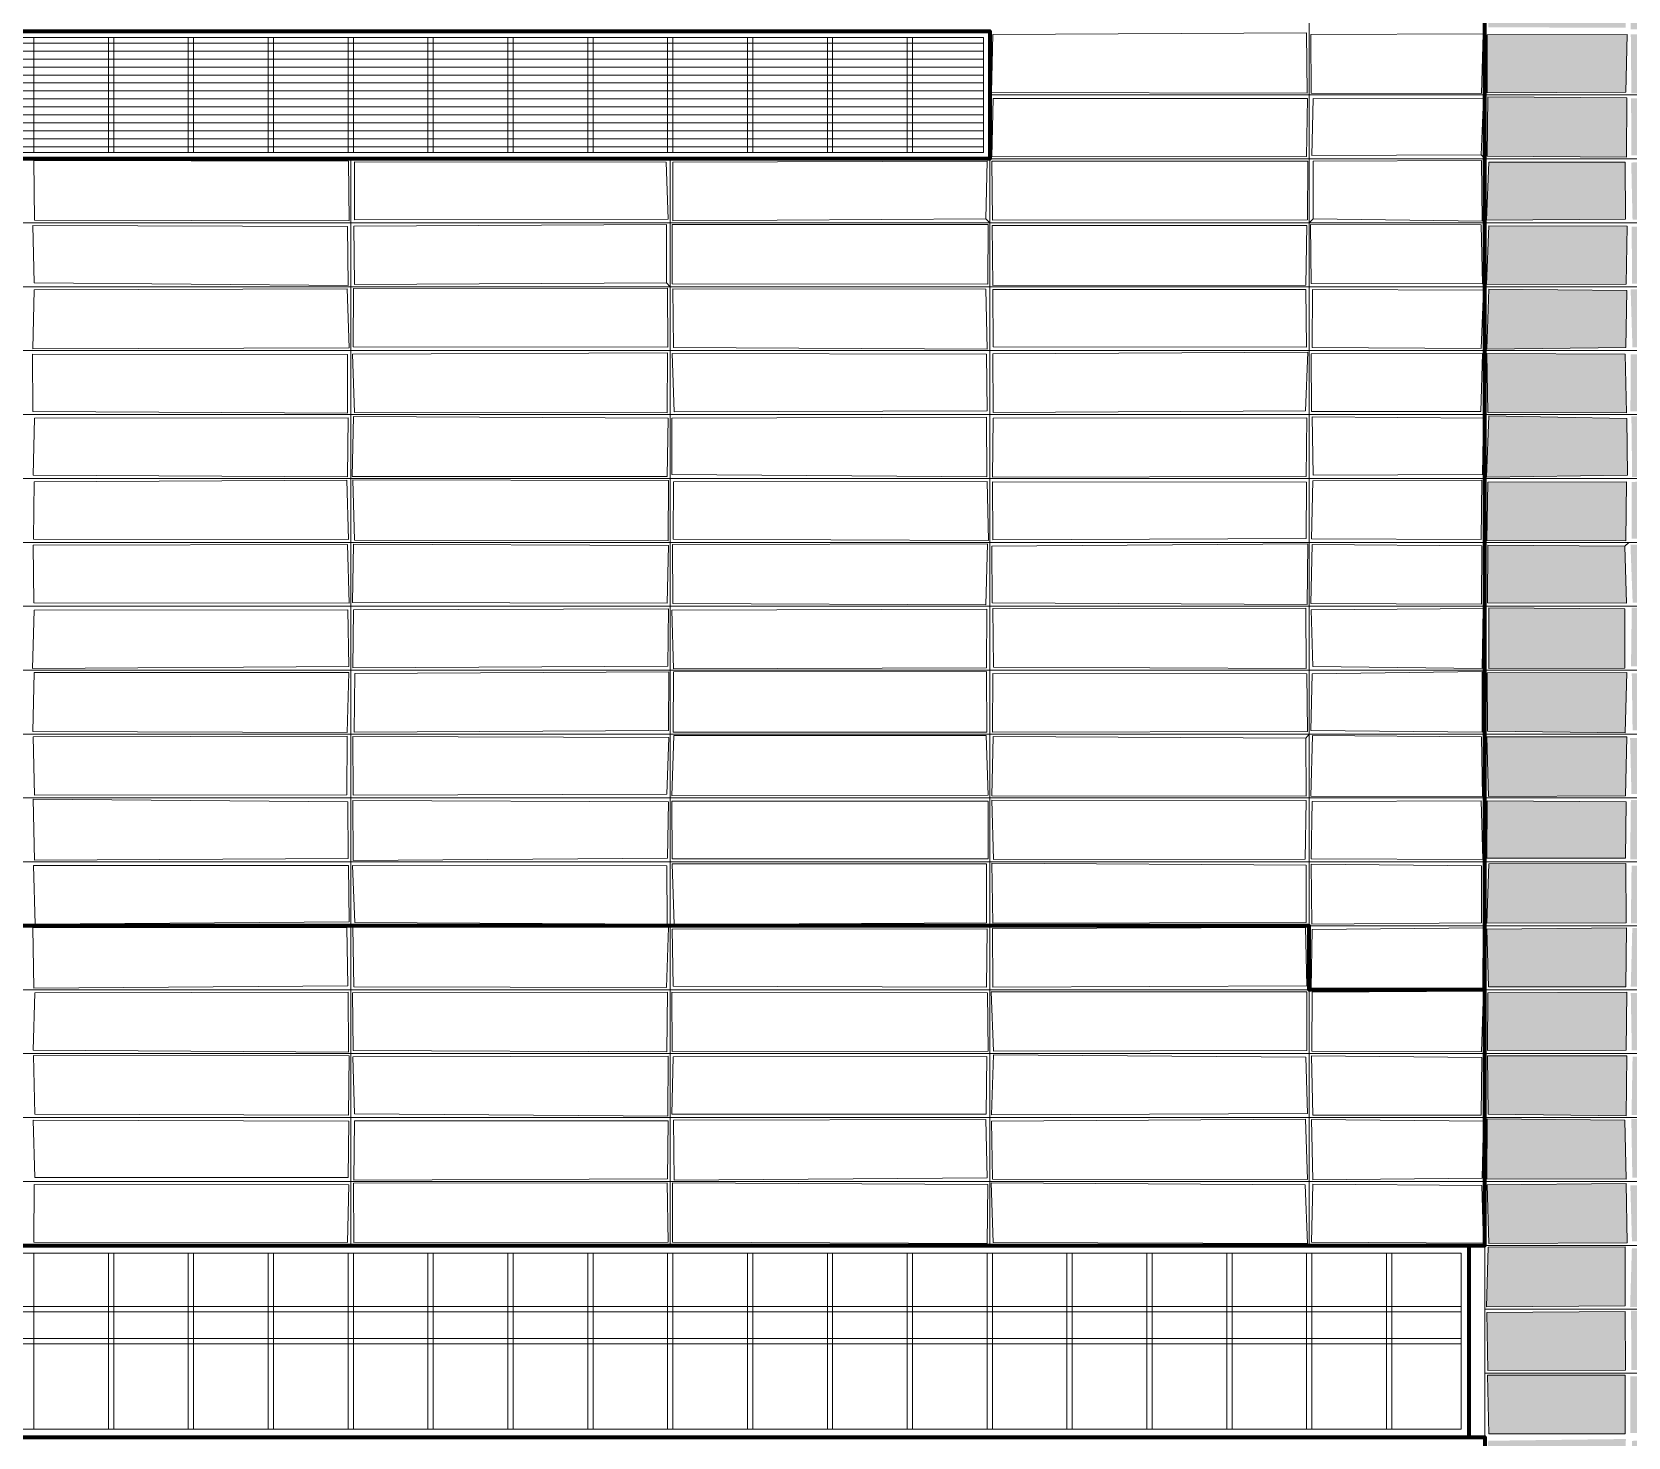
# Model space of a CAD drawing. Extents: x -50000 to 1632000, y -47600 to 308800.
# Drawn here: x 557763 to 587737, y 231200 to 257584 of the extents above; entities that cross this region are included whole.
import ezdxf

# ---------------------------------------------------------------- set-up
doc = ezdxf.new("R2010")
doc.units = 0
doc.header["$MEASUREMENT"] = 0
doc.layers.add('1', color=7, linetype='Continuous')

msp = doc.modelspace()

# ---------------------------------------------------------------- hatches: boundary and pattern name
at = {"layer": '1', "linetype": 'Continuous'}
h = msp.add_hatch(color=251, dxfattribs=at)
h.dxf.hatch_style = 1
h.paths.add_polyline_path([(587680.6, 258774.1), (585095.8, 258743.8), (585113.9, 257671.1), (587691.6, 257661.8)])
h.paths.add_polyline_path([(593699.8, 258748.6), (587815.4, 258758.9), (587783.9, 257635.3), (593685.1, 257641.8)])
h.paths.add_polyline_path([(599698.8, 258767.2), (593800.7, 258775), (593797.2, 257633.7), (599677.3, 257669.9)])
h.paths.add_polyline_path([(605682.3, 258765.9), (599822.9, 258744.3), (599824, 257672.6), (605709.7, 257660.3)])
h.paths.add_polyline_path([(587719.4, 257538.3), (585091.8, 257531.3), (585090.7, 256442.8), (587696, 256450.7)])
h.paths.add_polyline_path([(593682, 257564.8), (587788.6, 257538.6), (587799.8, 256429.3), (593682.5, 256434.7)])
h.paths.add_polyline_path([(599721.4, 257531.1), (593795.9, 257534.4), (593811.9, 256430.2), (599715.6, 256463.4)])
h.paths.add_polyline_path([(605722.9, 257546), (599801.7, 257537.5), (599791, 256449.8), (605715.3, 256426.6)])
h.paths.add_polyline_path([(587713.8, 256346.8), (585103.7, 256366.8), (585090, 255252.9), (587710.5, 255232.3)])
h.paths.add_polyline_path([(593715.9, 256364), (587794.4, 256336.3), (587798, 255268.6), (593678.2, 255249.4)])
h.paths.add_polyline_path([(599690, 256342), (593781.8, 256355.4), (593791.2, 255244.4), (599684, 255272.1)])
h.paths.add_polyline_path([(605691.7, 256336.6), (599811.2, 256372.8), (599789.3, 255228.6), (605709.1, 255264)])
h.paths.add_polyline_path([(587681.1, 255136.6), (585120.3, 255140.1), (585078.4, 254049.1), (587687.9, 254066.9)])
h.paths.add_polyline_path([(593698.9, 255165), (587796.8, 255132), (587821, 254059.2), (593694.7, 254036.5)])
h.paths.add_polyline_path([(599688.5, 255125.9), (593776.1, 255173), (593776.6, 254063.5), (599695.2, 254047.6)])
h.paths.add_polyline_path([(605682.8, 255151.5), (599775.5, 255137.1), (599816, 254065.3), (605689.3, 254065.9)])
h.paths.add_polyline_path([(587722.1, 253934.2), (585120, 253940.4), (585077.8, 252840.1), (587699.7, 252844.7)])
h.paths.add_polyline_path([(593686, 253938.8), (587806, 253928.6), (587810.8, 252860.1), (593696.1, 252830)])
h.paths.add_polyline_path([(599719.7, 253941.4), (593813.2, 253951.9), (593808.6, 252859.9), (599676.5, 252873.1)])
h.paths.add_polyline_path([(605684.5, 253952.6), (599798.7, 253931.1), (599823.9, 252870.2), (605696.2, 252869.6)])
h.paths.add_polyline_path([(587710.9, 252727.7), (585120.5, 252754), (585086.5, 251628.5), (587696.8, 251659.1)])
h.paths.add_polyline_path([(593688.9, 252753.7), (587785.4, 252748.5), (587819.4, 251662.8), (593713.5, 251672.4)])
h.paths.add_polyline_path([(599689.2, 252731), (593794.3, 252744.7), (593797.9, 251629.6), (599719.3, 251665.7)])
h.paths.add_polyline_path([(605719.6, 252772.6), (599791.1, 252774.5), (599819.5, 251663.4), (605693.6, 251673.6)])
h.paths.add_polyline_path([(587685.1, 251533.2), (585084.8, 251547.3), (585101.1, 250435.6), (587707.7, 250433.8)])
h.paths.add_polyline_path([(593677.8, 251559.2), (587788.4, 251530.5), (587781.5, 250460.1), (593680.1, 250460.5)])
h.paths.add_polyline_path([(599692.7, 251565.6), (593812.6, 251549.3), (593808.8, 250451.5), (599720.2, 250434.1)])
h.paths.add_polyline_path([(605685.4, 251560.6), (599781.1, 251534.3), (599813.1, 250460.9), (605717.9, 250426.4)])
h.paths.add_polyline_path([(587714, 250326.1), (585124.9, 250372.6), (585081, 249226.3), (587724.1, 249263.3)])
h.paths.add_polyline_path([(593681.9, 250360), (587800, 250369.1), (587813.7, 249225.6), (593681, 249265.6)])
h.paths.add_polyline_path([(599701, 250337.2), (593822.8, 250364.2), (593815.2, 249226.9), (599678.6, 249247.5)])
h.paths.add_polyline_path([(605713.8, 250328.3), (599792.7, 250345.9), (599777, 249269.6), (605721.1, 249259.6)])
h.paths.add_polyline_path([(587709.1, 249133.9), (585105.7, 249132.9), (585086.5, 248034.2), (587697.6, 248030.7)])
h.paths.add_polyline_path([(593717.4, 249173.9), (587803.8, 249135.7), (587802.2, 248070.2), (593703.3, 248068.6)])
h.paths.add_polyline_path([(599682.6, 249125.6), (593784.6, 249137.3), (593790.3, 248035.6), (599699.5, 248041.7)])
h.paths.add_polyline_path([(605716.2, 249139.1), (599795.9, 249171), (599781.7, 248064.5), (605690.8, 248031.7)])
h.paths.add_polyline_path([(587678.1, 247927.5), (585105.4, 247947.3), (585095, 246862.9), (587709.8, 246856.5)])
h.paths.add_polyline_path([(593720, 247967.1), (587782.3, 247956.1), (587823.2, 246867.7), (593685.8, 246835.3)])
h.paths.add_polyline_path([(599695.4, 247950.4), (593820.4, 247963.2), (593790.1, 246849.1), (599695, 246847.8)])
h.paths.add_polyline_path([(605714.6, 247949.3), (599793.9, 247930.7), (599788.7, 246852.8), (605685.4, 246855)])
h.paths.add_polyline_path([(587676, 246748.8), (585120.4, 246767.4), (585120, 245631), (587675.5, 245638.3)])
h.paths.add_polyline_path([(593695.7, 246771.2), (587806.8, 246771.1), (587792.4, 245670.8), (593680.5, 245643.4)])
h.paths.add_polyline_path([(599718.4, 246765.1), (593777.4, 246773.8), (593797.1, 245667.2), (599676.1, 245633)])
h.paths.add_polyline_path([(605691.5, 246733.4), (599784.4, 246767.6), (599789.7, 245644.7), (605676.2, 245629.3)])
h.paths.add_polyline_path([(587715.4, 245558), (585093.6, 245552.8), (585095.2, 244456.1), (587683.7, 244425.1)])
h.paths.add_polyline_path([(593685, 245558.5), (587807.2, 245538), (587821.9, 244471.9), (593702.7, 244457.1)])
h.paths.add_polyline_path([(599676.6, 245569.9), (593788.3, 245560.8), (593798.1, 244437.5), (599722, 244446.2)])
h.paths.add_polyline_path([(605710, 245541.2), (599787.9, 245566.1), (599820.4, 244433.4), (605711.3, 244437.3)])
h.paths.add_polyline_path([(587712.6, 244347.4), (585084.9, 244346), (585113.7, 243229), (587688.3, 243242.3)])
h.paths.add_polyline_path([(593712.6, 244332.9), (587775.6, 244325.5), (587800.8, 243274.4), (593714.1, 243274.7)])
h.paths.add_polyline_path([(599699.4, 244359.8), (593821.9, 244345), (593785.2, 243248.8), (599675.6, 243247.8)])
h.paths.add_polyline_path([(605713.8, 244371.5), (599819, 244363.4), (599803.7, 243265.2), (605684.3, 243272.9)])
h.paths.add_polyline_path([(587704.3, 243126.4), (585089.7, 243147), (585086, 242072.9), (587687.5, 242070.6)])
h.paths.add_polyline_path([(593712, 243125.3), (587789.5, 243162.5), (587777.2, 242045.3), (593716.7, 242048.7)])
h.paths.add_polyline_path([(599687.5, 243152.3), (593813.8, 243172.8), (593823.2, 242031.6), (599706, 242047.5)])
h.paths.add_polyline_path([(605676.9, 243146.3), (599823.9, 243131.6), (599822.7, 242041.7), (605691.7, 242033.7)])
h.paths.add_polyline_path([(587696.7, 241972.2), (585120.1, 241961), (585086.7, 240851), (587698.8, 240857.8)])
h.paths.add_polyline_path([(593704.8, 241927.5), (587803.1, 241927.2), (587789.8, 240848.2), (593703.7, 240851.7)])
h.paths.add_polyline_path([(599719.4, 241938), (593816.3, 241962.4), (593786.8, 240857.2), (599701, 240864.5)])
h.paths.add_polyline_path([(605695.8, 241932.3), (599803.3, 241958.8), (599805.8, 240860.3), (605681.8, 240857.8)])
h.paths.add_polyline_path([(587705.3, 240760.3), (585087.3, 240737.4), (585114.2, 239651.6), (587697, 239656)])
h.paths.add_polyline_path([(593691.3, 240741.6), (587816.6, 240759.6), (587788.2, 239658.1), (593676, 239644.6)])
h.paths.add_polyline_path([(599676.3, 240725.1), (593801.2, 240764.2), (593775.3, 239671.9), (599676.8, 239668.6)])
h.paths.add_polyline_path([(605680.8, 240762.5), (599809.9, 240736.2), (599782.2, 239664), (605698.9, 239636.4)])
h.paths.add_polyline_path([(587712.1, 239555.9), (585101.2, 239541.6), (585095.8, 238460.1), (587703.8, 238463.7)])
h.paths.add_polyline_path([(593709.9, 239568.5), (587788.2, 239539.3), (587807.3, 238464.2), (593713.9, 238425.2)])
h.paths.add_polyline_path([(599686.4, 239574.9), (593803, 239536.9), (593795.9, 238453.1), (599722.1, 238453.8)])
h.paths.add_polyline_path([(605697.5, 239572.5), (599777.8, 239559), (599776.5, 238467.9), (605723.5, 238470.6)])
h.paths.add_polyline_path([(587711.8, 238358.9), (585099.6, 238357.4), (585110.8, 237261.7), (587700.2, 237234.3)])
h.paths.add_polyline_path([(593708.5, 238351.2), (587821.9, 238342.4), (587802.6, 237244.8), (593711.4, 237261.5)])
h.paths.add_polyline_path([(599699.1, 238333.1), (593813.8, 238335.2), (593801.4, 237272.1), (599682.7, 237247.3)])
h.paths.add_polyline_path([(605675.8, 238363.6), (599819.6, 238374.6), (599786.4, 237229.8), (605704.9, 237272.6)])
h.paths.add_polyline_path([(587676.6, 237147.8), (585093.1, 237174.3), (585086.4, 236050.7), (587700.9, 236045.6)])
h.paths.add_polyline_path([(593717.8, 237156), (587798.7, 237172.5), (587817.5, 236072.9), (593709.8, 236041.3)])
h.paths.add_polyline_path([(599681, 237152.6), (593781.3, 237154.5), (593812.1, 236068.6), (599675.3, 236035.5)])
h.paths.add_polyline_path([(605717.5, 237135.4), (599791.8, 237149.6), (599796.9, 236044.1), (605702.9, 236074.7)])
h.paths.add_polyline_path([(587700.7, 235960.5), (585090.7, 235935.8), (585119.9, 234837), (587718.2, 234844.5)])
h.paths.add_polyline_path([(593704.3, 235937.4), (587779.9, 235925.1), (587810, 234874.7), (593700.6, 234859.7)])
h.paths.add_polyline_path([(599688, 235943.9), (593798.1, 235948.7), (593797.8, 234841.5), (599694, 234858.9)])
h.paths.add_polyline_path([(605694.9, 235964.5), (599821.2, 235930.7), (599809.4, 234837.1), (605689.4, 234856.2)])
h.paths.add_polyline_path([(587684.8, 234769.3), (585112.2, 234767.9), (585078.3, 233648.5), (587685.4, 233663.6)])
h.paths.add_polyline_path([(593681.7, 234756), (587808.4, 234745.7), (587776.1, 233639.2), (593676.5, 233642.5)])
h.paths.add_polyline_path([(599696.9, 234751.9), (593805.2, 234773.8), (593780.7, 233662.9), (599683.6, 233661.7)])
h.paths.add_polyline_path([(605723.5, 234765.3), (599790.3, 234729.2), (599816.8, 233625), (605709, 233648.4)])
h.paths.add_polyline_path([(587680.2, 233556), (585087.2, 233540.6), (585101.3, 232452.7), (587689.5, 232453.3)])
h.paths.add_polyline_path([(593724.8, 233534.8), (587793.2, 233571.4), (587799.9, 232457.2), (593684.1, 232440.2)])
h.paths.add_polyline_path([(599692.2, 233528.8), (593790.1, 233525), (593786.3, 232467.7), (599683.7, 232451.3)])
h.paths.add_polyline_path([(605680.4, 233556.7), (599798.4, 233536.5), (599823.7, 232471.4), (605715.7, 232434.6)])
h.paths.add_polyline_path([(587684.6, 232363.4), (585096.6, 232364.7), (585122, 231258.4), (587679.7, 231259.7)])
h.paths.add_polyline_path([(593696.8, 232365.6), (587778.9, 232342.7), (587779.7, 231274.5), (593713.5, 231259.5)])
h.paths.add_polyline_path([(599693.4, 232335.1), (593801.1, 232338), (593778.1, 231234.8), (599679.5, 231245.1)])
h.paths.add_polyline_path([(605724.3, 232353.7), (599804.5, 232344.5), (599805.8, 231247), (605675.4, 231242.9)])
h.paths.add_polyline_path([(587695.5, 231163.6), (585110.1, 231130.5), (585097.1, 230059.5), (587684.3, 230071.8)])
h.paths.add_polyline_path([(593702.7, 231173.2), (587809.3, 231129.2), (587809.6, 230039.5), (593700, 230034.7)])
h.paths.add_polyline_path([(599699.4, 231140.6), (593824.2, 231137.5), (593820.2, 230061.6), (599724.9, 230036.9)])
h.paths.add_polyline_path([(605682.1, 231130.7), (599816.7, 231171.8), (599789.7, 230053.5), (605690.3, 230046.7)])
h.paths.add_polyline_path([(587697.2, 229934.6), (585085.9, 229929.3), (585085.8, 228834.7), (587682.3, 228863.9)])
h.paths.add_polyline_path([(593684.5, 229942.8), (587803, 229930.8), (587816.3, 228860.2), (593707.1, 228841.5)])
h.paths.add_polyline_path([(599713.4, 229956.6), (593789, 229950.8), (593783.3, 228839.3), (599718.8, 228836.5)])
h.paths.add_polyline_path([(605720.1, 229929.1), (599786, 229938.4), (599820.3, 228846.4), (605682.9, 228843.4)])
h.paths.add_polyline_path([(587696.4, 228742.7), (585108.9, 228758.6), (585089.9, 227644.7), (587683.2, 227670)])
h.paths.add_polyline_path([(593680.4, 228747.7), (587785.9, 228762.7), (587800.6, 227638.9), (593685.5, 227672)])
h.paths.add_polyline_path([(599720.8, 228757.1), (593791.5, 228734.7), (593784.3, 227628.1), (599708.1, 227631.2)])
h.paths.add_polyline_path([(605690.3, 228739.2), (599790.8, 228741.1), (599806.1, 227673.9), (605676.7, 227667.4)])
h.paths.add_polyline_path([(587712.5, 227528.1), (585082.8, 227565.7), (585120.3, 226435.8), (587695.9, 226427.5)])
h.paths.add_polyline_path([(593720.7, 227540.4), (587804.5, 227535.5), (587790.2, 226453.3), (593700.1, 226440.1)])
h.paths.add_polyline_path([(599705.4, 227526.5), (593778.6, 227549.3), (593814.7, 226431.6), (599689.3, 226473.6)])
h.paths.add_polyline_path([(605722.8, 227535.1), (599795.4, 227528.1), (599782.8, 226459.4), (605680.5, 226425.3)])
h.paths.add_polyline_path([(587685.8, 226365.9), (585107.7, 226359.2), (585119.3, 225252.2), (587681.8, 225244.9)])
h.paths.add_polyline_path([(593686.2, 226343.6), (587776.1, 226360.1), (587802.9, 225260.5), (593689.8, 225225.7)])
h.paths.add_polyline_path([(599698.6, 226356.4), (593821.3, 226340), (593794.5, 225272.4), (599720.6, 225264.6)])
h.paths.add_polyline_path([(605681.1, 226350.7), (599817.2, 226374.2), (599801.6, 225273.9), (605681.8, 225232.2)])
h.paths.add_polyline_path([(587708.5, 225128.1), (585113.4, 225145.5), (585085.1, 224060.3), (587712.2, 224066.1)])
h.paths.add_polyline_path([(593700, 225149.9), (587811.3, 225168.2), (587813.2, 224043.8), (593707.3, 224034.7)])
h.paths.add_polyline_path([(599719.7, 225171.8), (593778.8, 225148.6), (593815.6, 224066.6), (599709.8, 224058.5)])
h.paths.add_polyline_path([(605693.2, 225136.1), (599794.8, 225155.7), (599784.3, 224027.7), (605707.1, 224057.1)])
h.paths.add_polyline_path([(587711.3, 223946.8), (585089.4, 223973.7), (585110.4, 222863.8), (587681.7, 222866.2)])
h.paths.add_polyline_path([(593681.5, 223962.2), (587801, 223946.9), (587815.6, 222873.4), (593675.2, 222844)])
h.paths.add_polyline_path([(599678.1, 223959.7), (593801.9, 223952), (593798.1, 222850.6), (599695.5, 222869.7)])
h.paths.add_polyline_path([(605683, 223953.6), (599807.8, 223925.6), (599805.2, 222853.7), (605687.8, 222870.6)])
h.paths.add_polyline_path([(587682.3, 222768.5), (585087.3, 222733.2), (585086.3, 221058.5), (587683.8, 221028.2)])
h.paths.add_polyline_path([(593685.7, 222751.7), (587792.1, 222768.9), (587823, 221029.8), (593712.2, 221070.1)])
h.paths.add_polyline_path([(599717.9, 222734.8), (593799.4, 222730.5), (593812.9, 221050.6), (599719.5, 221058.5)])
h.paths.add_polyline_path([(605696.9, 222746.7), (599819, 222761.7), (599808.9, 221071.4), (605713.1, 221065.2)])

# ---------------------------------------------------------------- linework, layer by layer
at = {"layer": '1', "color": 8, "linetype": 'Continuous', "lineweight": 13}
for p, q in [((581750, 234800), (581750, 276200)), ((605750, 256400), (575750, 256400)), ((563750, 234800), (563750, 255200)), ((569750, 234800), (569750, 255200)), ((605750, 255200), (575750, 255200)), ((575750, 234800), (575750, 255200)), ((605750, 254000), (551750, 254000)), ((605750, 252800), (534800, 252800)), ((541250, 251600), (605750, 251600)), ((605750, 250400), (541250, 250400)), ((541250, 249200), (605750, 249200)), ((605750, 248000), (541250, 248000)), ((541250, 246800), (605750, 246800)), ((605750, 245600), (541250, 245600)), ((541250, 244400), (605750, 244400)), ((605750, 243200), (541250, 243200)), ((541250, 242000), (605750, 242000)), ((605750, 240800), (541250, 240800)), ((541250, 239600), (605750, 239600)), ((605750, 238400), (541250, 238400)), ((541250, 237200), (605750, 237200)), ((605750, 236000), (541250, 236000)), ((605750, 234800), (585050, 234800)), ((605750, 233600), (585050, 233600)), ((605750, 232400), (585050, 232400))]:
    msp.add_line(p, q, dxfattribs=at)
at = {"layer": '1', "color": 8, "linetype": 'Continuous', "lineweight": 9}
for p, q in [((575785, 256448.6), (575805.2, 257537.7)), ((575805.2, 257537.7), (581695.8, 257567.7)), ((581712.2, 256436.6), (581695.8, 257567.7)), ((581780.1, 257535.2), (585017.1, 257546)), ((581782.9, 256433.4), (581780.1, 257535.2)), ((584984.9, 256428.2), (585017.1, 257546)), ((575785, 256448.6), (581712.2, 256436.6)), ((575786.8, 255237), (575817.1, 256334.5)), ((575817.1, 256334.5), (581715.1, 256335.3)), ((581701.2, 255247.9), (581715.1, 256335.3)), ((581782.9, 256433.4), (584984.9, 256428.2)), ((581800.1, 255264.1), (581821.9, 256333.9)), ((581821.9, 256333.9), (585024, 256329.4)), ((584976.3, 255273), (585024, 256329.4)), ((557798.3, 255168.5), (563710.5, 255159.3)), ((557808.5, 254049.1), (557798.3, 255168.5)), ((563723.1, 254039.5), (563710.5, 255159.3)), ((563820.7, 254054.1), (563820.8, 255144.9)), ((563820.8, 255144.9), (569675.7, 255136.1)), ((569712.3, 254067.9), (569675.7, 255136.1)), ((569799.5, 255137.9), (575700, 255157.1)), ((569800, 254037.4), (569799.5, 255137.9)), ((575676.5, 254071.6), (575700, 255157.1)), ((575786.8, 255237), (581701.2, 255247.9)), ((575790.5, 255154.6), (581721.4, 255159.3)), ((575801.2, 254047.1), (575790.5, 255154.6)), ((581717.4, 254054.4), (581721.4, 255159.3)), ((581800.1, 255264.1), (584976.3, 255273)), ((581821.9, 255158.8), (584986.7, 255171.3)), ((581822.4, 254072.9), (581821.9, 255158.8)), ((585050, 255200), (584976.3, 255273)), ((584995.8, 254031.7), (584986.7, 255171.3)), ((557777.6, 253951.2), (563692.2, 253930.8)), ((557804, 252874.4), (557777.6, 253951.2)), ((557808.5, 254049.1), (563723.1, 254039.5)), ((563700.1, 252825.6), (563692.2, 253930.8)), ((563810.5, 253934.2), (569681.7, 253967.5)), ((563821, 252842), (563810.5, 253934.2)), ((563820.7, 254054.1), (569712.3, 254067.9)), ((569680.1, 252871.7), (569681.7, 253967.5)), ((569783.4, 252852.6), (569783.5, 253966.9)), ((569783.5, 253966.9), (575717.7, 253965.4)), ((569800, 254037.4), (575676.5, 254071.6)), ((575750, 254000), (575676.5, 254071.6)), ((575715.1, 252845.4), (575717.7, 253965.4)), ((575793.3, 253948), (581707.5, 253950.9)), ((575809.6, 252825), (575793.3, 253948)), ((575801.2, 254047.1), (581717.4, 254054.4)), ((581688.1, 252826.9), (581707.5, 253950.9)), ((581750, 254000), (581822.4, 254072.9)), ((581775.5, 253966.6), (584975.5, 253963.5)), ((581784.1, 252857.6), (581775.5, 253966.6)), ((581822.4, 254072.9), (584995.8, 254031.7)), ((585000.7, 252857), (584975.5, 253963.5)), ((557779, 251634.9), (557805.5, 252739.4)), ((557804, 252874.4), (563700.1, 252825.6)), ((557805.5, 252739.4), (563680.3, 252762.4)), ((563719.1, 251652.8), (563680.3, 252762.4)), ((563794, 251673), (563798.9, 252768.9)), ((563798.9, 252768.9), (569695.9, 252769.5)), ((563821, 252842), (569680.1, 252871.7)), ((569750, 252800), (569680.1, 252871.7)), ((569702.1, 251667.4), (569695.9, 252769.5)), ((569783.4, 252852.6), (575715.1, 252845.4)), ((569798.4, 252759.6), (575676.8, 252753.7)), ((569808.6, 251659.5), (569798.4, 252759.6)), ((575698.5, 251628.8), (575676.8, 252753.7)), ((575809.6, 252825), (581688.1, 252826.9)), ((575810.3, 252746.5), (581688.5, 252747.7)), ((575815.8, 251670.1), (575810.3, 252746.5)), ((581699, 251664), (581688.5, 252747.7)), ((581784.1, 252857.6), (585000.7, 252857)), ((581805.1, 251660.4), (581809.5, 252746.1)), ((581809.5, 252746.1), (585022.4, 252735)), ((584979, 251642.4), (585022.4, 252735)), ((557775.6, 251531.3), (563686.9, 251529.7)), ((557779.1, 250457.5), (557775.6, 251531.3)), ((557779, 251634.9), (563719.1, 251652.8)), ((563689.3, 250427.3), (563686.9, 251529.7)), ((563783.1, 251535.7), (569699, 251560.5)), ((563821.2, 250440.3), (563783.1, 251535.7)), ((563794, 251673), (569702.1, 251667.4)), ((569689.5, 250434.7), (569699, 251560.5)), ((569784.6, 251546.4), (575686.2, 251536.2)), ((569824.2, 250450.3), (569784.6, 251546.4)), ((569808.6, 251659.5), (575698.5, 251628.8)), ((575701.6, 250470.6), (575686.2, 251536.2)), ((575805.1, 251540.1), (581722.6, 251568.7)), ((575812.6, 250438.3), (575805.1, 251540.1)), ((575815.8, 251670.1), (581699, 251664)), ((581680.7, 250470.4), (581722.6, 251568.7)), ((581784.1, 251536.6), (585003.1, 251546.8)), ((581794.2, 250454.9), (581784.1, 251536.6)), ((581805.1, 251660.4), (584979, 251642.4)), ((584975.2, 250453.8), (585003.1, 251546.8)), ((557779.1, 250457.5), (563689.3, 250427.3)), ((557786.6, 249263.2), (557814.2, 250333)), ((557814.2, 250333), (563699, 250337.3)), ((563687.7, 249230.8), (563699, 250337.3)), ((563775.5, 249236.4), (563802.7, 250364.7)), ((563802.7, 250364.7), (569708.1, 250328.8)), ((563821.2, 250440.3), (569689.5, 250434.7)), ((569691, 249239), (569708.1, 250328.8)), ((569780.4, 250329.1), (575686.1, 250352.3)), ((569781.6, 249271.2), (569780.4, 250329.1)), ((569824.2, 250450.3), (575701.6, 250470.6)), ((575693.7, 249231.8), (575686.1, 250352.3)), ((575801.3, 249225.5), (575816.7, 250333.6)), ((575812.6, 250438.3), (581680.7, 250470.4)), ((575816.7, 250333.6), (581703.1, 250340.3)), ((581693.7, 249235.5), (581703.1, 250340.3)), ((581794.2, 250454.9), (584975.2, 250453.8)), ((581803.9, 250359.6), (585024.8, 250330.1)), ((581820.6, 249260.1), (581803.9, 250359.6)), ((585004.5, 249273.4), (585024.8, 250330.1)), ((557786.6, 249263.2), (563687.7, 249230.8)), ((557792.4, 248061.8), (557805.7, 249137.3)), ((557805.7, 249137.3), (563679.4, 249164.8)), ((563705.1, 248056.1), (563679.4, 249164.8)), ((563775.5, 249236.4), (569691, 249239)), ((563788.9, 249172), (569720.1, 249164)), ((563819.2, 248040.6), (563788.9, 249172)), ((569709.1, 248028.3), (569720.1, 249164)), ((569781.6, 249271.2), (575693.7, 249231.8)), ((569802.4, 248059.7), (569808, 249136.3)), ((569808, 249136.3), (575702.2, 249144.9)), ((575723.8, 248037.1), (575702.2, 249144.9)), ((575798.8, 249136), (581699.1, 249131.2)), ((575808.1, 248047.8), (575798.8, 249136)), ((575801.3, 249225.5), (581693.7, 249235.5)), ((581694.9, 248070.6), (581699.1, 249131.2)), ((581789.9, 248068.3), (581816, 249153.6)), ((581816, 249153.6), (584991.2, 249166.2)), ((581820.6, 249260.1), (585004.5, 249273.4)), ((584978.5, 248054.1), (584991.2, 249166.2)), ((557788.2, 247944.3), (563691.5, 247962.6)), ((557795.9, 246862.2), (557788.2, 247944.3)), ((557792.4, 248061.8), (563705.1, 248056.1)), ((563721.2, 246856.6), (563691.5, 247962.6)), ((563780.2, 246870.8), (563804.2, 247962.9)), ((563804.2, 247962.9), (569715.1, 247943.5)), ((563819.2, 248040.6), (569709.1, 248028.3)), ((569690.3, 246858.4), (569715.1, 247943.5)), ((569793.2, 247962.4), (575709.8, 247969.1)), ((569799.3, 246853.7), (569793.2, 247962.4)), ((569802.4, 248059.7), (575723.8, 248037.1)), ((575676.2, 246826.2), (575709.8, 247969.1)), ((575789.9, 247928.3), (581720.3, 247971)), ((575796.5, 246867), (575789.9, 247928.3)), ((575808.1, 248047.8), (581694.9, 248070.6)), ((581707.9, 246832.8), (581720.3, 247971)), ((581780.3, 246853.6), (581805.8, 247960.4)), ((581789.9, 248068.3), (584978.5, 248054.1)), ((581805.8, 247960.4), (584991.4, 247937.5)), ((584986.2, 246838.8), (584991.4, 247937.5)), ((557776.4, 245631.1), (557806.3, 246727)), ((557795.9, 246862.2), (563721.2, 246856.6)), ((557806.3, 246727), (563698.3, 246735.5)), ((563713, 245671.3), (563698.3, 246735.5)), ((563780.2, 246870.8), (569690.3, 246858.4)), ((563789.8, 245643.3), (563803.8, 246733.5)), ((563803.8, 246733.5), (569715.7, 246752.1)), ((569702.8, 245673.4), (569715.7, 246752.1)), ((569780.6, 246729.1), (575697.2, 246748.1)), ((569810.1, 245625.5), (569780.6, 246729.1)), ((569799.3, 246853.7), (575676.2, 246826.2)), ((575689.5, 245645.2), (575697.2, 246748.1)), ((575796.5, 246867), (581707.9, 246832.8)), ((575807.4, 246756.6), (581688.3, 246761.2)), ((575817.7, 245657.2), (575807.4, 246756.6)), ((581690.2, 245630.2), (581688.3, 246761.2)), ((581780.3, 246853.6), (584986.2, 246838.8)), ((581785.5, 246734.3), (585017.3, 246759.8)), ((581815.7, 245665.9), (581785.5, 246734.3)), ((584996.8, 245631), (585017.3, 246759.8)), ((557776.4, 245631.1), (563713, 245671.3)), ((557778.6, 244449), (557804.1, 245557.9)), ((557804.1, 245557.9), (563716.6, 245554.1)), ((563685.4, 244429.2), (563716.6, 245554.1)), ((563789.8, 245643.3), (569702.8, 245673.4)), ((563816, 244433.3), (563824.3, 245538.9)), ((563824.3, 245538.9), (569725, 245568.2)), ((569716.9, 244469.3), (569725, 245568.2)), ((569806.3, 244433.3), (569812.4, 245570.7)), ((569810.1, 245625.5), (575689.5, 245645.2)), ((569812.4, 245570.7), (575689.3, 245572.5)), ((575696.6, 244436.1), (575689.3, 245572.5)), ((575800, 244433.4), (575810.7, 245535.6)), ((575810.7, 245535.6), (581705.8, 245533.3)), ((575817.7, 245657.2), (581690.2, 245630.2)), ((581718, 244445.8), (581705.8, 245533.3)), ((581782.2, 244468.9), (581801.9, 245530.3)), ((581801.9, 245530.3), (584997.8, 245572.1)), ((581815.7, 245665.9), (584996.8, 245631)), ((584996.7, 244434.5), (584997.8, 245572.1)), ((557778.6, 244449), (563685.4, 244429.2)), ((557787.4, 244345.8), (563681.3, 244360.1)), ((557810.6, 243254.1), (557787.4, 244345.8)), ((563678.7, 243258.3), (563681.3, 244360.1)), ((563789.5, 244355.2), (569724.6, 244334)), ((563793, 243254.3), (563789.5, 244355.2)), ((563816, 244433.3), (569716.9, 244469.3)), ((569682.8, 243271.9), (569724.6, 244334)), ((569778.9, 243237.8), (569819.6, 244370.3)), ((569806.3, 244433.3), (575696.6, 244436.1)), ((569819.6, 244370.3), (575680.2, 244371.2)), ((575721.2, 243253.3), (575680.2, 244371.2)), ((575788.8, 243239.4), (575815.6, 244355)), ((575800, 244433.4), (581718, 244445.8)), ((575815.6, 244355), (581683.3, 244325.4)), ((581750, 244400), (581683.3, 244325.4)), ((581689.3, 243235), (581683.3, 244325.4)), ((581780.1, 243235.1), (581812.3, 244370.6)), ((581782.2, 244468.9), (584996.7, 244434.5)), ((581812.3, 244370.6), (584985.4, 244351.2)), ((585005.1, 243226), (584985.4, 244351.2)), ((557787.5, 243174.7), (563694, 243125)), ((557809.7, 242033.1), (557787.5, 243174.7)), ((557810.6, 243254.1), (563678.7, 243258.3)), ((563704.1, 242061.7), (563694, 243125)), ((563786.6, 243151.8), (569719.6, 243130.5)), ((563797, 242029.1), (563786.6, 243151.8)), ((563793, 243254.3), (569682.8, 243271.9)), ((569698.4, 242067), (569719.6, 243130.5)), ((569778.9, 243237.8), (575721.2, 243253.3)), ((569781.4, 243137.5), (575721.6, 243137.1)), ((569786.3, 242059.9), (569781.4, 243137.5)), ((575718.2, 242054.7), (575721.6, 243137.1)), ((575788.8, 243239.4), (581689.3, 243235)), ((575790.1, 243158.1), (581689.8, 243149.9)), ((575821.6, 242047.1), (575790.1, 243158.1)), ((581675.2, 242048.5), (581689.8, 243149.9)), ((581780.1, 243235.1), (585005.1, 243226)), ((581787.3, 242056.7), (581802, 243132.9)), ((581802, 243132.9), (584979.8, 243146.7)), ((585009.8, 242042.4), (584979.8, 243146.7)), ((557793.3, 241932.7), (563708.9, 241933.8)), ((557822.4, 240828.2), (557793.3, 241932.7)), ((557809.7, 242033.1), (563704.1, 242061.7)), ((563723.3, 240874.3), (563708.9, 241933.8)), ((563781.6, 241931.5), (569683.2, 241928.8)), ((563823.7, 240858.8), (563781.6, 241931.5)), ((563797, 242029.1), (569698.4, 242067)), ((569692.5, 240833.7), (569683.2, 241928.8)), ((569786.3, 242059.9), (575718.2, 242054.7)), ((569787.8, 241961.9), (575692.1, 241965.6)), ((569822.3, 240826.3), (569787.8, 241961.9)), ((575687.9, 240854.6), (575692.1, 241965.6)), ((575788.3, 241974.3), (581689.3, 241938.7)), ((575804.9, 240850.9), (575788.3, 241974.3)), ((575821.6, 242047.1), (581675.2, 242048.5)), ((581689.2, 240862), (581689.3, 241938.7)), ((581787.3, 242056.7), (585009.8, 242042.4)), ((581787.4, 241958), (584985.5, 241926.7)), ((581798.2, 240832.6), (581787.4, 241958)), ((584984.7, 240855.6), (584985.5, 241926.7)), ((557778.8, 240763.8), (563678, 240767.4)), ((557800.6, 239629.5), (557778.8, 240763.8)), ((557822.4, 240828.2), (563723.3, 240874.3)), ((563698.1, 239672.3), (563678, 240767.4)), ((563786.2, 240774.6), (569719.1, 240770.3)), ((563808.9, 239653.6), (563786.2, 240774.6)), ((563823.7, 240858.8), (569692.5, 240833.7)), ((569681.7, 239638.4), (569719.1, 240770.3)), ((569788, 240737.7), (575701.6, 240744.6)), ((569803.2, 239667.7), (569788, 240737.7)), ((569822.3, 240826.3), (575687.9, 240854.6)), ((575691, 239645.3), (575701.6, 240744.6)), ((575799.3, 240747), (581676.9, 240770.8)), ((575804.9, 239648.6), (575799.3, 240747)), ((575804.9, 240850.9), (581689.2, 240862)), ((581702.4, 239672), (581676.9, 240770.8)), ((581783.4, 239629.1), (581807.4, 240732.4)), ((581798.2, 240832.6), (584984.7, 240855.6)), ((581807.4, 240732.4), (585017, 240763.2)), ((585010, 239630.1), (585017, 240763.2)), ((557789.2, 238466.8), (557817.4, 239543.9)), ((557800.6, 239629.5), (563698.1, 239672.3)), ((557817.4, 239543.9), (563703, 239552.9)), ((563707.6, 238428.5), (563703, 239552.9)), ((563780.4, 239539), (569700.6, 239555.8)), ((563797.3, 238458.5), (563780.4, 239539)), ((563808.9, 239653.6), (569681.7, 239638.4)), ((569688.6, 238435.8), (569700.6, 239555.8)), ((569779.6, 239552.1), (575708.8, 239541.4)), ((569784.7, 238439.9), (569779.6, 239552.1)), ((569803.2, 239667.7), (575691, 239645.3)), ((575719.2, 238446.1), (575708.8, 239541.4)), ((575776, 239561.4), (581701.8, 239558.5)), ((575823.4, 238444.6), (575776, 239561.4)), ((575804.9, 239648.6), (581702.4, 239672)), ((581705.6, 238459.8), (581701.8, 239558.5)), ((581783.4, 239629.1), (585010, 239630.1)), ((581797.9, 238449), (581807.6, 239556.7)), ((581807.6, 239556.7), (585024, 239571.9)), ((584987.4, 238430.5), (585024, 239571.9)), ((557789.2, 238466.8), (563707.6, 238428.5)), ((557794.3, 238364), (563717.8, 238357.5)), ((557818.6, 237262.8), (557794.3, 238364)), ((563708.6, 237245.2), (563717.8, 238357.5)), ((563787.4, 238340.8), (569712, 238349.5)), ((563819.9, 237267.3), (563787.4, 238340.8)), ((563797.3, 238458.5), (569688.6, 238435.8)), ((569706.1, 237226), (569712, 238349.5)), ((569781, 237261.5), (569803, 238341.5)), ((569784.7, 238439.9), (575719.2, 238446.1)), ((569803, 238341.5), (575697.3, 238344.3)), ((575682.7, 237263.2), (575697.3, 238344.3)), ((575784.3, 237251.4), (575820.2, 238374.3)), ((575820.2, 238374.3), (581686.3, 238333.4)), ((575823.4, 238444.6), (581705.6, 238459.8)), ((581714.2, 237272.7), (581686.3, 238333.4)), ((581794.4, 238357.1), (584994, 238329.7)), ((581816.1, 237241.3), (581794.4, 238357.1)), ((581797.9, 238449), (584987.4, 238430.5)), ((584975.6, 237244.2), (584994, 238329.7)), ((557787.8, 237150.5), (563712.9, 237128.8)), ((557817.7, 236072.5), (557787.8, 237150.5)), ((557818.6, 237262.8), (563708.6, 237245.2)), ((563701.5, 236074.3), (563712.9, 237128.8)), ((563808.8, 236026.8), (563820.5, 237136.1)), ((563819.9, 237267.3), (569706.1, 237226)), ((563820.5, 237136.1), (569708.2, 237136.4)), ((569698.7, 236051.7), (569708.2, 237136.4)), ((569781, 237261.5), (575682.7, 237263.2)), ((569808.7, 237149.5), (575678.6, 237162.8)), ((569820.7, 236025.3), (569808.7, 237149.5)), ((575704.4, 236069.5), (575678.6, 237162.8)), ((575783.1, 237133.7), (581680.1, 237170.1)), ((575799, 236039.6), (575783.1, 237133.7)), ((575784.3, 237251.4), (581714.2, 237272.7)), ((581714.1, 236034.5), (581680.1, 237170.1)), ((581794.1, 237162.8), (585021.1, 237128.7)), ((581815.1, 236028.7), (581794.1, 237162.8)), ((581816.1, 237241.3), (584975.6, 237244.2)), ((584994.4, 236058.9), (585021.1, 237128.7)), ((557795.6, 234859.5), (557804.2, 235943.3)), ((557804.2, 235943.3), (563713, 235936.6)), ((557817.7, 236072.5), (563701.5, 236074.3)), ((563689.8, 234853), (563713, 235936.6)), ((563800.9, 235966.3), (569693.3, 235973.7)), ((563805, 234852), (563800.9, 235966.3)), ((563808.8, 236026.8), (569698.7, 236051.7)), ((569708.9, 234858.2), (569693.3, 235973.7)), ((569790.7, 234862.3), (569795.1, 235970.9)), ((569795.1, 235970.9), (575711.8, 235942.7)), ((569820.7, 236025.3), (575704.4, 236069.5)), ((575700, 234834.3), (575711.8, 235942.7)), ((575776.5, 235974.4), (581675.2, 235933.9)), ((575815.8, 234853.9), (575776.5, 235974.4)), ((575799, 236039.6), (581714.1, 236034.5)), ((581715.2, 234837.4), (581675.2, 235933.9)), ((581793.9, 234858.2), (581816.5, 235946.5)), ((581815.1, 236028.7), (584994.4, 236058.9)), ((581816.5, 235946.5), (584992.2, 235926.7)), ((585023.4, 234842.6), (584992.2, 235926.7)), ((557795.6, 234859.5), (563689.8, 234853)), ((563805, 234852), (569708.9, 234858.2)), ((569790.7, 234862.3), (575700, 234834.3)), ((575815.8, 234853.9), (581715.2, 234837.4)), ((581793.9, 234858.2), (585023.4, 234842.6))]:
    msp.add_line(p, q, dxfattribs=at)
at = {"layer": '1', "color": 7, "linetype": 'Continuous', "lineweight": 9}
for p, q in [((585090.7, 256442.8), (585091.8, 257531.3)), ((585091.8, 257531.3), (587719.4, 257538.3)), ((587696, 256450.7), (587719.4, 257538.3)), ((585090, 255252.9), (585103.7, 256366.8)), ((585090.7, 256442.8), (587696, 256450.7)), ((585103.7, 256366.8), (587713.8, 256346.8)), ((587710.5, 255232.3), (587713.8, 256346.8)), ((585078.4, 254049.1), (585120.3, 255140.1)), ((585090, 255252.9), (587710.5, 255232.3)), ((585120.3, 255140.1), (587681.1, 255136.6)), ((587687.9, 254066.9), (587681.1, 255136.6)), ((585077.8, 252840.1), (585120, 253940.4)), ((585078.4, 254049.1), (587687.9, 254066.9)), ((585120, 253940.4), (587722.1, 253934.2)), ((587699.7, 252844.7), (587722.1, 253934.2)), ((585077.8, 252840.1), (587699.7, 252844.7)), ((585086.5, 251628.5), (585120.5, 252754)), ((585120.5, 252754), (587710.9, 252727.7)), ((587696.8, 251659.1), (587710.9, 252727.7)), ((585084.8, 251547.3), (587685.1, 251533.2)), ((585101.1, 250435.6), (585084.8, 251547.3)), ((585086.5, 251628.5), (587696.8, 251659.1)), ((587707.7, 250433.8), (587685.1, 251533.2)), ((585081, 249226.3), (585124.9, 250372.6)), ((585101.1, 250435.6), (587707.7, 250433.8)), ((585124.9, 250372.6), (587714, 250326.1)), ((587724.1, 249263.3), (587714, 250326.1)), ((585081, 249226.3), (587724.1, 249263.3)), ((585086.5, 248034.2), (585105.7, 249132.9)), ((585105.7, 249132.9), (587709.1, 249133.9)), ((587697.6, 248030.7), (587709.1, 249133.9)), ((585086.5, 248034.2), (587697.6, 248030.7)), ((585095, 246862.9), (585105.4, 247947.3)), ((585105.4, 247947.3), (587678.1, 247927.5)), ((587750, 248000), (587678.1, 247927.5)), ((587709.8, 246856.5), (587678.1, 247927.5)), ((585095, 246862.9), (587709.8, 246856.5)), ((585120, 245631), (585120.4, 246767.4)), ((585120.4, 246767.4), (587676, 246748.8)), ((587675.5, 245638.3), (587676, 246748.8)), ((585093.6, 245552.8), (587715.4, 245558)), ((585095.2, 244456.1), (585093.6, 245552.8)), ((585120, 245631), (587675.5, 245638.3)), ((587683.7, 244425.1), (587715.4, 245558)), ((585084.9, 244346), (587712.6, 244347.4)), ((585113.7, 243229), (585084.9, 244346)), ((585095.2, 244456.1), (587683.7, 244425.1)), ((587688.3, 243242.3), (587712.6, 244347.4)), ((585086, 242072.9), (585089.7, 243147)), ((585089.7, 243147), (587704.3, 243126.4)), ((585113.7, 243229), (587688.3, 243242.3)), ((587687.5, 242070.6), (587704.3, 243126.4)), ((585086, 242072.9), (587687.5, 242070.6)), ((585086.7, 240851), (585120.1, 241961)), ((585120.1, 241961), (587696.7, 241972.2)), ((587698.8, 240857.8), (587696.7, 241972.2)), ((585086.7, 240851), (587698.8, 240857.8)), ((585087.3, 240737.4), (587705.3, 240760.3)), ((585114.2, 239651.6), (585087.3, 240737.4)), ((587697, 239656), (587705.3, 240760.3)), ((585095.8, 238460.1), (585101.2, 239541.6)), ((585101.2, 239541.6), (587712.1, 239555.9)), ((585114.2, 239651.6), (587697, 239656)), ((587703.8, 238463.7), (587712.1, 239555.9)), ((585095.8, 238460.1), (587703.8, 238463.7)), ((585099.6, 238357.4), (587711.8, 238358.9)), ((585110.8, 237261.7), (585099.6, 238357.4)), ((587700.2, 237234.3), (587711.8, 238358.9)), ((585086.4, 236050.7), (585093.1, 237174.3)), ((585093.1, 237174.3), (587676.6, 237147.8)), ((585110.8, 237261.7), (587700.2, 237234.3)), ((587700.9, 236045.6), (587676.6, 237147.8)), ((585086.4, 236050.7), (587700.9, 236045.6)), ((585090.7, 235935.8), (587700.7, 235960.5)), ((585119.9, 234837), (585090.7, 235935.8)), ((587718.2, 234844.5), (587700.7, 235960.5)), ((585078.3, 233648.5), (585112.2, 234767.9)), ((585112.2, 234767.9), (587684.8, 234769.3)), ((585119.9, 234837), (587718.2, 234844.5)), ((587685.4, 233663.6), (587684.8, 234769.3)), ((585078.3, 233648.5), (587685.4, 233663.6)), ((585087.2, 233540.6), (587680.2, 233556)), ((585101.3, 232452.7), (585087.2, 233540.6)), ((587689.5, 232453.3), (587680.2, 233556)), ((585096.6, 232364.7), (587684.6, 232363.4)), ((585122, 231258.4), (585096.6, 232364.7)), ((585101.3, 232452.7), (587689.5, 232453.3)), ((587679.7, 231259.7), (587684.6, 232363.4)), ((585122, 231258.4), (587679.7, 231259.7))]:
    msp.add_line(p, q, dxfattribs=at)
at = {"layer": '1', "linetype": 'Continuous', "lineweight": 20}
for p, q in [((575630, 257480), (553670, 257480)), ((557800, 257480), (557800, 255320)), ((559200, 255320), (559200, 257480)), ((559300, 257480), (559300, 255320)), ((560700, 255320), (560700, 257480)), ((560800, 257480), (560800, 255320)), ((562200, 255320), (562200, 257480)), ((562300, 257480), (562300, 255320)), ((563700, 255320), (563700, 257480)), ((563800, 257480), (563800, 255320)), ((565200, 255320), (565200, 257480)), ((565300, 257480), (565300, 255320)), ((566700, 255320), (566700, 257480)), ((566800, 257480), (566800, 255320)), ((568200, 255320), (568200, 257480)), ((568300, 257480), (568300, 255320)), ((569700, 255320), (569700, 257480)), ((569800, 257480), (569800, 255320)), ((571200, 255320), (571200, 257480)), ((571300, 257480), (571300, 255320)), ((572700, 255320), (572700, 257480)), ((572800, 257480), (572800, 255320)), ((574200, 255320), (574200, 257480)), ((574300, 257480), (574300, 255320)), ((575630, 255320), (575630, 257480)), ((553670, 255320), (575630, 255320)), ((585050, 234800), (585050, 231200)), ((584600, 234650), (551900, 234650)), ((557800, 234650), (557800, 231350)), ((559200, 231350), (559200, 234650)), ((559300, 234650), (559300, 231350)), ((560700, 231350), (560700, 234650)), ((560800, 234650), (560800, 231350)), ((562200, 231350), (562200, 234650)), ((562300, 234650), (562300, 231350)), ((563700, 231350), (563700, 234650)), ((563800, 234650), (563800, 231350)), ((565200, 231350), (565200, 234650)), ((565300, 234650), (565300, 231350)), ((566700, 231350), (566700, 234650)), ((566800, 234650), (566800, 231350)), ((568200, 231350), (568200, 234650)), ((568300, 234650), (568300, 231350)), ((569700, 231350), (569700, 234650)), ((569800, 234650), (569800, 231350)), ((571200, 231350), (571200, 234650)), ((571300, 234650), (571300, 231350)), ((572700, 231350), (572700, 234650)), ((572800, 234650), (572800, 231350)), ((574200, 231350), (574200, 234650)), ((574300, 234650), (574300, 231350)), ((575700, 231350), (575700, 234650)), ((575800, 234650), (575800, 231350)), ((577200, 231350), (577200, 234650)), ((577300, 234650), (577300, 231350)), ((578700, 231350), (578700, 234650)), ((578800, 234650), (578800, 231350)), ((580200, 231350), (580200, 234650)), ((580300, 234650), (580300, 231350)), ((581700, 231350), (581700, 234650)), ((581800, 234650), (581800, 231350)), ((583200, 231350), (583200, 234650)), ((583300, 234650), (583300, 231350)), ((584600, 231350), (584600, 234650)), ((551900, 233650), (584600, 233650)), ((551900, 233550), (584600, 233550)), ((551900, 233050), (584600, 233050)), ((551900, 232950), (584600, 232950)), ((551900, 231350), (584600, 231350))]:
    msp.add_line(p, q, dxfattribs=at)
at = {"layer": '1', "color": 8, "linetype": 'Continuous', "lineweight": 20}
for p, q in [((575630, 257375), (553670, 257375)), ((575630, 257225), (553670, 257225)), ((575630, 257075), (553670, 257075)), ((575630, 256925), (553670, 256925)), ((575630, 256775), (553670, 256775)), ((575630, 256625), (553670, 256625)), ((575630, 256475), (553670, 256475)), ((575630, 256325), (553670, 256325)), ((575630, 256175), (553670, 256175)), ((575630, 256025), (553670, 256025)), ((575630, 255875), (553670, 255875)), ((575630, 255725), (553670, 255725)), ((575630, 255575), (553670, 255575)), ((575630, 255425), (553670, 255425))]:
    msp.add_line(p, q, dxfattribs=at)
at = {"layer": '1', "lineweight": 70}
for points in [[(584750, 231200), (584750, 234800), (585050, 234800), (585050, 239600), (581750, 239600), (581750, 240800), (553550, 240800), (553550, 258800), (537050, 258800)], [(585050, 239600), (585050, 258800), (553550, 258800)], [(553550, 257600), (575750, 257600), (575750, 255200), (553550, 255200)], [(551750, 231200), (551750, 234800), (584750, 234800)], [(537050, 231200), (585050, 231200), (585050, 226400), (584750, 226400), (584750, 222800), (585050, 222800), (585050, 222800), (585050, 221000)]]:
    msp.add_lwpolyline(points, dxfattribs=at)

doc.saveas('drawing.dxf')
